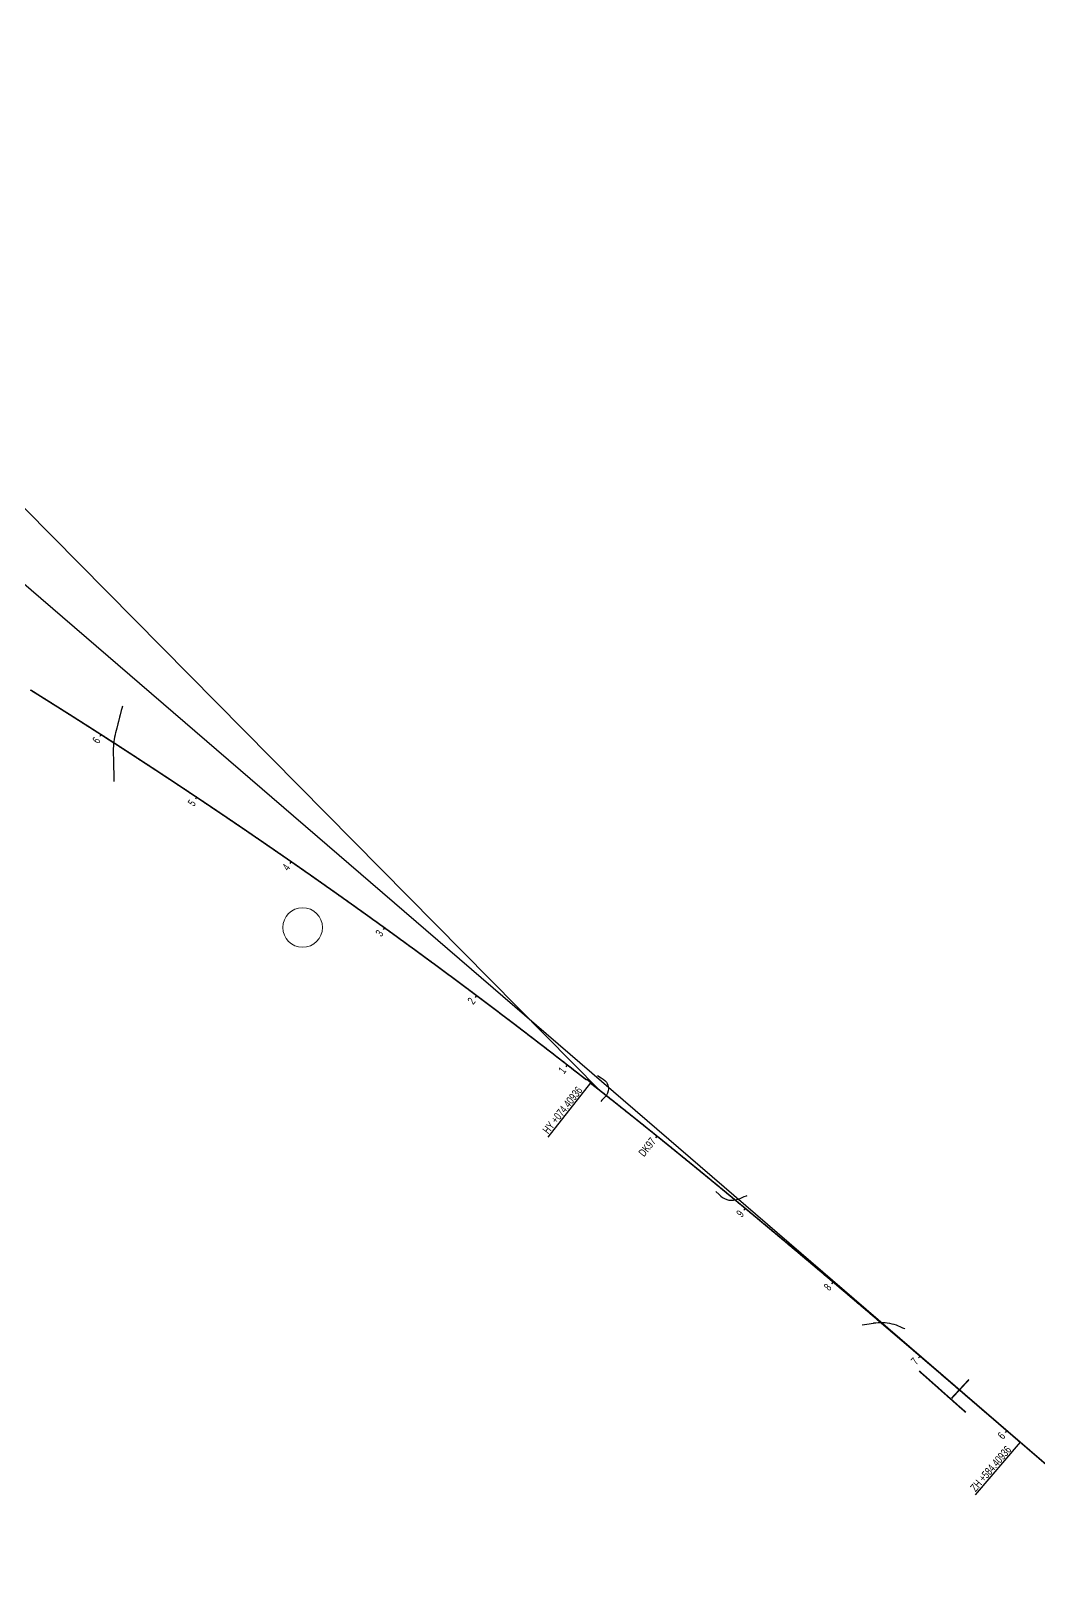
# Model space of a CAD drawing. Header units: millimetres. Extents: x 497834 to 621495, y 3353175 to 3430424.
# Drawn here: x 584778 to 585659, y 3397581 to 3398940 of the extents above; entities that cross this region are included whole.
import ezdxf

# ---------------------------------------------------------------- set-up
doc = ezdxf.new("R2010")
doc.units = ezdxf.units.MM
for name, color, linetype in [('DK改路中线', 7, 'Continuous'), ('dl2', 7, 'Continuous'), ('房屋圆', 7, 'Continuous'), ('沪乍杭打线-0.0-200.8段-施工系转设计系成果-2000坐标系-左线_中线_交点', 7, 'Continuous'), ('沪乍杭打线-0.0-200.8段-施工系转设计系成果-2000坐标系-左线_五大桩', 7, 'Continuous'), ('沪乍杭打线-0.0-200.8段-施工系转设计系成果-2000坐标系-左线_里程', 7, 'Continuous'), ('连接线', 3, 'Continuous')]:
    doc.layers.add(name, color=color, linetype=linetype)
doc.styles.add('PM_LC', font='slromans.shx', dxfattribs={"width": 0.75, "bigfont": 'hztxt.shx'})
doc.styles.add('PM_QX', font='slromans.shx', dxfattribs={"width": 0.75, "bigfont": 'hztxt.shx'})

msp = doc.modelspace()

# ---------------------------------------------------------------- linework, layer by layer
at = {"layer": 'DK改路中线', "color": 3, "linetype": 'Continuous', "ltscale": 2, "flags": 128}
for points in [[(584857.6, 3398350), (584857.1, 3398348), (584856.6, 3398346.1), (584855.6, 3398342.2), (584855.2, 3398340.3), (584854.2, 3398336.4), (584853.7, 3398334.5), (584852.7, 3398330.6), (584852.2, 3398328.7), (584851.7, 3398326.7), (584851.4, 3398325.3, 0.067684), (584851.3, 3398324.8), (584850.8, 3398322.8), (584850.5, 3398320.9), (584850.1, 3398318.9), (584849.9, 3398316.9), (584849.7, 3398314.9), (584849.6, 3398312.9), (584849.6, 3398310.9), (584849.6, 3398309.2), (584849.6, 3398308.9), (584849.6, 3398306.9), (584849.7, 3398304.9), (584849.7, 3398302.9), (584849.8, 3398300.9), (584849.8, 3398298.9), (584849.9, 3398296.9), (584849.9, 3398294.9), (584850, 3398292.9), (584850, 3398290.9), (584850.1, 3398288.9), (584850.1, 3398286.9), (584850.2, 3398284.9), (584850.2, 3398284)], [(585272.9, 3398026.9), (585276.2, 3398024.8), (585277.9, 3398023.7, -0.470414), (585277.9, 3398023.7), (585279.5, 3398022.4), (585280.8, 3398020.9), (585281.8, 3398019.2), (585282.4, 3398017.3), (585282.6, 3398015.3), (585282.4, 3398013.3), (585281.8, 3398011.4), (585280.9, 3398009.6), (585279.9, 3398008.4), (585279.6, 3398008.1), (585276.9, 3398005.2), (585275.8, 3398004.1)], [(585376.4, 3397925.5), (585379.3, 3397922.8), (585380.3, 3397921.9, 0.298284), (585380.8, 3397921.4), (585382.4, 3397920.2), (585384.1, 3397919.2), (585386, 3397918.4), (585387.9, 3397917.9), (585389.9, 3397917.7), (585391.9, 3397917.7), (585393.8, 3397918), (585395.8, 3397918.6), (585396.4, 3397918.8), (585397.6, 3397919.3), (585401.3, 3397920.9), (585403.2, 3397921.6), (585403.8, 3397921.9)], [(585504.5, 3397808.8), (585506.5, 3397809.1), (585508.5, 3397809.4), (585510.4, 3397809.7), (585512.4, 3397810), (585514.4, 3397810.3), (585514.7, 3397810.4, -0.145297), (585516.4, 3397810.6), (585518.4, 3397810.8), (585520.4, 3397810.9), (585522.4, 3397810.8), (585524.4, 3397810.7), (585526.4, 3397810.5), (585528.3, 3397810.1), (585530.3, 3397809.7), (585532.2, 3397809.2), (585534.1, 3397808.6), (585536, 3397807.9), (585537.3, 3397807.3), (585537.8, 3397807.1), (585539.6, 3397806.2), (585541.5, 3397805.4), (585541.8, 3397805.3)]]:
    msp.add_lwpolyline(points, format="xyb", dxfattribs=at)
at = {"layer": 'DK改路中线', "color": 3, "linetype": 'Continuous', "ltscale": 2, "const_width": 1.4, "flags": 128}
for points in [[(585554.2, 3397768.4), (585555.7, 3397767.1), (585557.2, 3397765.7), (585558.7, 3397764.4), (585560.2, 3397763.1), (585563.2, 3397760.4), (585564.7, 3397759.1), (585567.7, 3397756.4), (585569.2, 3397755.1), (585570.7, 3397753.8), (585572.1, 3397752.5), (585575.1, 3397749.8), (585576.6, 3397748.5), (585579.6, 3397745.8), (585581.1, 3397744.5), (585582.6, 3397743.2), (585584.1, 3397741.8), (585587.1, 3397739.2), (585588.6, 3397737.8), (585591.6, 3397735.2), (585593.1, 3397733.9), (585594.6, 3397732.5), (585595, 3397732.1)], [(585597.8, 3397760.9), (585595.1, 3397757.9), (585593.7, 3397756.5), (585592.4, 3397755), (585586.9, 3397749.1), (585585.6, 3397747.7), (585584.2, 3397746.2), (585582.9, 3397744.7), (585582.6, 3397744.4)]]:
    msp.add_lwpolyline(points, dxfattribs=at)
at = {"layer": 'dl2', "color": 3, "linetype": 'Continuous', "ltscale": 2, "const_width": 1.4, "flags": 128}
msp.add_lwpolyline([(588941.3, 3394863.4), (585642.7, 3397706), (585641.9, 3397706.6), (585641.1, 3397707.3), (585640.4, 3397707.9), (585639.6, 3397708.6), (585638.9, 3397709.2), (585638.1, 3397709.9), (585637.3, 3397710.6), (585636.6, 3397711.2), (585635.8, 3397711.9), (585635.1, 3397712.5), (585634.3, 3397713.2), (585633.6, 3397713.8), (585632.8, 3397714.5), (585632, 3397715.1), (585631.3, 3397715.8), (585630.5, 3397716.4), (585629.8, 3397717.1), (585629, 3397717.7), (585628.3, 3397718.4), (585627.5, 3397719), (585626.7, 3397719.7), (585626, 3397720.3), (585625.2, 3397721), (585624.5, 3397721.6), (585623.7, 3397722.3), (585623, 3397723), (585622.2, 3397723.6), (585621.4, 3397724.3), (585620.7, 3397724.9), (585619.9, 3397725.6), (585619.2, 3397726.2), (585618.4, 3397726.9), (585617.7, 3397727.5), (585616.9, 3397728.2), (585616.1, 3397728.8), (585615.4, 3397729.5), (585614.6, 3397730.1), (585613.9, 3397730.8), (585613.1, 3397731.4), (585612.3, 3397732.1), (585611.6, 3397732.7), (585610.8, 3397733.4), (585610.1, 3397734), (585609.3, 3397734.7), (585608.6, 3397735.4), (585607.8, 3397736), (585607, 3397736.7), (585606.3, 3397737.3), (585605.5, 3397738), (585604.8, 3397738.6), (585604, 3397739.3), (585603.3, 3397739.9), (585602.5, 3397740.6), (585601.7, 3397741.2), (585601, 3397741.9), (585600.2, 3397742.5), (585599.5, 3397743.2), (585598.7, 3397743.8), (585597.9, 3397744.5), (585597.2, 3397745.1), (585596.4, 3397745.8), (585595.7, 3397746.4), (585594.9, 3397747.1), (585594.2, 3397747.7), (585593.4, 3397748.4), (585592.6, 3397749.1), (585591.9, 3397749.7), (585591.1, 3397750.4), (585590.4, 3397751), (585589.6, 3397751.7), (585588.9, 3397752.3), (585588.1, 3397753), (585587.3, 3397753.6), (585586.6, 3397754.3), (585585.8, 3397754.9), (585585.1, 3397755.6), (585584.3, 3397756.2), (585583.5, 3397756.9), (585582.8, 3397757.5), (585582, 3397758.2), (585581.3, 3397758.8), (585580.5, 3397759.5), (585579.8, 3397760.1), (585579, 3397760.8), (585578.2, 3397761.4), (585577.5, 3397762.1), (585576.7, 3397762.7), (585576, 3397763.4), (585575.2, 3397764), (585574.4, 3397764.7), (585573.7, 3397765.4), (585572.9, 3397766), (585572.2, 3397766.7), (585571.4, 3397767.3), (585570.7, 3397768), (585569.9, 3397768.6), (585569.1, 3397769.3), (585568.4, 3397769.9), (585567.6, 3397770.6), (585566.9, 3397771.2), (585566.1, 3397771.9), (585565.3, 3397772.5), (585564.6, 3397773.2), (585563.8, 3397773.8), (585563.1, 3397774.5), (585562.3, 3397775.1), (585561.5, 3397775.8), (585560.8, 3397776.4), (585560, 3397777.1), (585559.3, 3397777.7), (585558.5, 3397778.4), (585557.7, 3397779), (585557, 3397779.7), (585556.2, 3397780.3), (585555.5, 3397781), (585554.7, 3397781.6), (585554, 3397782.3), (585553.2, 3397782.9), (585552.4, 3397783.6), (585551.7, 3397784.2), (585550.9, 3397784.9), (585550.2, 3397785.5), (585549.4, 3397786.2), (585548.6, 3397786.8), (585547.9, 3397787.5), (585547.1, 3397788.1), (585546.4, 3397788.8), (585545.6, 3397789.4), (585544.8, 3397790.1), (585544.1, 3397790.7), (585543.3, 3397791.4), (585542.6, 3397792), (585541.8, 3397792.7), (585541, 3397793.3), (585540.3, 3397794), (585539.5, 3397794.6), (585538.8, 3397795.3), (585538, 3397795.9), (585537.2, 3397796.6), (585536.5, 3397797.2), (585535.7, 3397797.9), (585535, 3397798.5), (585534.2, 3397799.2), (585533.4, 3397799.8), (585532.7, 3397800.5), (585531.9, 3397801.1), (585531.2, 3397801.8), (585530.4, 3397802.4), (585529.6, 3397803.1), (585528.9, 3397803.7), (585528.1, 3397804.4), (585527.4, 3397805), (585526.6, 3397805.7), (585525.8, 3397806.3), (585525.1, 3397807), (585524.3, 3397807.6), (585523.6, 3397808.3), (585522.8, 3397808.9), (585522, 3397809.6), (585521.3, 3397810.2), (585520.5, 3397810.9), (585519.8, 3397811.5), (585519, 3397812.2), (585518.2, 3397812.8), (585517.5, 3397813.5), (585516.7, 3397814.1), (585516, 3397814.8), (585515.2, 3397815.4), (585514.4, 3397816.1), (585513.7, 3397816.7), (585512.9, 3397817.4), (585512.1, 3397818), (585511.4, 3397818.7), (585510.6, 3397819.3), (585509.9, 3397820), (585509.1, 3397820.6), (585508.3, 3397821.3), (585507.6, 3397821.9), (585506.8, 3397822.6), (585506.1, 3397823.2), (585505.3, 3397823.9), (585504.5, 3397824.5), (585503.8, 3397825.2), (585503, 3397825.8), (585502.3, 3397826.5), (585501.5, 3397827.1), (585500.7, 3397827.7), (585500, 3397828.4), (585499.2, 3397829), (585498.4, 3397829.7), (585497.7, 3397830.3), (585496.9, 3397831), (585496.2, 3397831.6), (585495.4, 3397832.3), (585494.6, 3397832.9), (585493.9, 3397833.6), (585493.1, 3397834.2), (585492.3, 3397834.9), (585491.6, 3397835.5), (585490.8, 3397836.2), (585490.1, 3397836.8), (585489.3, 3397837.5), (585488.5, 3397838.1), (585487.8, 3397838.8), (585487, 3397839.4), (585486.2, 3397840), (585485.5, 3397840.7), (585484.7, 3397841.3), (585484, 3397842), (585483.2, 3397842.6), (585482.4, 3397843.3), (585481.7, 3397843.9), (585480.9, 3397844.6), (585480.1, 3397845.2), (585479.4, 3397845.9), (585478.6, 3397846.5), (585477.9, 3397847.2), (585477.1, 3397847.8), (585476.3, 3397848.5), (585475.6, 3397849.1), (585474.8, 3397849.7), (585474, 3397850.4), (585473.3, 3397851), (585472.5, 3397851.7), (585471.7, 3397852.3), (585471, 3397853), (585470.2, 3397853.6), (585469.5, 3397854.3), (585468.7, 3397854.9), (585467.9, 3397855.6), (585467.2, 3397856.2), (585466.4, 3397856.8), (585465.6, 3397857.5), (585464.9, 3397858.1), (585464.1, 3397858.8), (585463.3, 3397859.4), (585462.6, 3397860.1), (585461.8, 3397860.7), (585461.1, 3397861.4), (585460.3, 3397862), (585459.5, 3397862.6), (585458.8, 3397863.3), (585458, 3397863.9), (585457.2, 3397864.6), (585456.5, 3397865.2), (585455.7, 3397865.9), (585454.9, 3397866.5), (585454.2, 3397867.2), (585453.4, 3397867.8), (585452.6, 3397868.4), (585451.9, 3397869.1), (585451.1, 3397869.7), (585450.3, 3397870.4), (585449.6, 3397871), (585448.8, 3397871.7), (585448, 3397872.3), (585447.3, 3397873), (585446.5, 3397873.6), (585445.8, 3397874.2), (585445, 3397874.9), (585444.2, 3397875.5), (585443.5, 3397876.2), (585442.7, 3397876.8), (585441.9, 3397877.5), (585441.2, 3397878.1), (585440.4, 3397878.7), (585439.6, 3397879.4), (585438.9, 3397880), (585438.1, 3397880.7), (585437.3, 3397881.3), (585436.6, 3397882), (585435.8, 3397882.6), (585435, 3397883.2), (585434.3, 3397883.9), (585433.5, 3397884.5), (585432.7, 3397885.2), (585432, 3397885.8), (585431.2, 3397886.4), (585430.4, 3397887.1), (585429.7, 3397887.7), (585428.9, 3397888.4), (585428.1, 3397889), (585427.4, 3397889.7), (585426.6, 3397890.3), (585425.8, 3397890.9), (585425.1, 3397891.6), (585424.3, 3397892.2), (585423.5, 3397892.9), (585422.8, 3397893.5), (585422, 3397894.1), (585421.2, 3397894.8), (585420.5, 3397895.4), (585419.7, 3397896.1), (585418.9, 3397896.7), (585418.1, 3397897.3), (585417.4, 3397898), (585416.6, 3397898.6), (585415.8, 3397899.3), (585415.1, 3397899.9), (585414.3, 3397900.6), (585413.5, 3397901.2), (585412.8, 3397901.8), (585412, 3397902.5), (585411.2, 3397903.1), (585410.5, 3397903.7), (585409.7, 3397904.4), (585408.9, 3397905), (585408.2, 3397905.7), (585407.4, 3397906.3), (585406.6, 3397906.9), (585405.9, 3397907.6), (585405.1, 3397908.2), (585404.3, 3397908.9), (585403.5, 3397909.5), (585402.8, 3397910.1), (585402, 3397910.8), (585401.2, 3397911.4), (585400.5, 3397912.1), (585399.7, 3397912.7), (585398.9, 3397913.3), (585398.2, 3397914), (585397.4, 3397914.6), (585396.6, 3397915.2), (585395.8, 3397915.9), (585395.1, 3397916.5), (585394.3, 3397917.2), (585393.5, 3397917.8), (585392.8, 3397918.4), (585392, 3397919.1), (585391.2, 3397919.7), (585390.5, 3397920.3), (585389.7, 3397921), (585388.9, 3397921.6), (585388.1, 3397922.3), (585387.4, 3397922.9), (585386.6, 3397923.5), (585385.8, 3397924.2), (585385.1, 3397924.8), (585384.3, 3397925.4), (585383.5, 3397926.1), (585382.7, 3397926.7), (585382, 3397927.4), (585381.2, 3397928), (585380.4, 3397928.6), (585379.7, 3397929.3), (585378.9, 3397929.9), (585378.1, 3397930.5), (585377.3, 3397931.2), (585376.6, 3397931.8), (585375.8, 3397932.4), (585375, 3397933.1), (585374.3, 3397933.7), (585373.5, 3397934.3), (585372.7, 3397935), (585371.9, 3397935.6), (585371.2, 3397936.3), (585370.4, 3397936.9), (585369.6, 3397937.5), (585368.8, 3397938.2), (585368.1, 3397938.8), (585367.3, 3397939.4), (585366.5, 3397940.1), (585365.8, 3397940.7), (585365, 3397941.3), (585364.2, 3397942), (585363.4, 3397942.6), (585362.7, 3397943.2), (585361.9, 3397943.9), (585361.1, 3397944.5), (585360.3, 3397945.1), (585359.6, 3397945.8), (585358.8, 3397946.4), (585358, 3397947), (585357.2, 3397947.7), (585356.5, 3397948.3), (585355.7, 3397948.9), (585354.9, 3397949.6), (585354.1, 3397950.2), (585353.4, 3397950.8), (585352.6, 3397951.5), (585351.8, 3397952.1), (585351, 3397952.7), (585350.3, 3397953.4), (585349.5, 3397954), (585348.7, 3397954.6), (585347.9, 3397955.2), (585347.2, 3397955.9), (585346.4, 3397956.5), (585345.6, 3397957.1), (585344.8, 3397957.8), (585344.1, 3397958.4), (585343.3, 3397959), (585342.5, 3397959.7), (585341.7, 3397960.3), (585341, 3397960.9), (585340.2, 3397961.6), (585339.4, 3397962.2), (585338.6, 3397962.8), (585337.9, 3397963.4), (585337.1, 3397964.1), (585336.3, 3397964.7), (585335.5, 3397965.3), (585334.8, 3397966), (585334, 3397966.6), (585333.2, 3397967.2), (585332.4, 3397967.9), (585331.6, 3397968.5), (585330.9, 3397969.1), (585330.1, 3397969.7), (585329.3, 3397970.4), (585328.5, 3397971), (585327.8, 3397971.6), (585327, 3397972.3), (585326.2, 3397972.9), (585325.4, 3397973.5), (585324.6, 3397974.1), (585323.9, 3397974.8), (585323.1, 3397975.4), (585322.3, 3397976), (585321.5, 3397976.7), (585320.8, 3397977.3), (585320, 3397977.9), (585319.2, 3397978.5), (585318.4, 3397979.2), (585317.6, 3397979.8), (585316.9, 3397980.4), (585316.1, 3397981), (585315.3, 3397981.7), (585314.5, 3397982.3), (585313.7, 3397982.9), (585313, 3397983.6), (585312.2, 3397984.2), (585311.4, 3397984.8), (585310.6, 3397985.4), (585309.8, 3397986.1), (585309.1, 3397986.7), (585308.3, 3397987.3), (585307.5, 3397987.9), (585306.7, 3397988.6), (585305.9, 3397989.2), (585305.2, 3397989.8), (585304.4, 3397990.4), (585303.6, 3397991.1), (585302.8, 3397991.7), (585302, 3397992.3), (585301.3, 3397992.9), (585300.5, 3397993.6), (585299.7, 3397994.2), (585298.9, 3397994.8), (585298.1, 3397995.4), (585297.3, 3397996.1), (585296.6, 3397996.7), (585295.8, 3397997.3), (585295, 3397997.9), (585294.2, 3397998.5), (585293.4, 3397999.2), (585292.7, 3397999.8), (585291.9, 3398000.4), (585291.1, 3398001), (585290.3, 3398001.7), (585289.5, 3398002.3), (585288.7, 3398002.9), (585288, 3398003.5), (585287.2, 3398004.2), (585286.4, 3398004.8), (585285.6, 3398005.4), (585284.8, 3398006), (585284, 3398006.6), (585283.3, 3398007.3), (585282.5, 3398007.9), (585281.7, 3398008.5), (585280.9, 3398009.1), (585280.1, 3398009.7), (585279.3, 3398010.4), (585278.6, 3398011), (585277.8, 3398011.6), (585277, 3398012.2), (585276.2, 3398012.8), (585275.4, 3398013.5), (585274.6, 3398014.1), (585273.9, 3398014.7), (585273.1, 3398015.3), (585272.3, 3398015.9), (585271.5, 3398016.6), (585270.7, 3398017.2), (585269.9, 3398017.8), (585269.1, 3398018.4), (585268.4, 3398019), (585267.6, 3398019.7), (585266.8, 3398020.3, 0.282289), (585266.3, 3398021.2), (585265.7, 3398022), (585265, 3398022.6), (585264.1, 3398023.1), (585263.1, 3398023.3), (585262.9, 3398023.4), (585262.3, 3398023.8), (585261.5, 3398024.4), (585260.7, 3398025.1), (585259.9, 3398025.7), (585259.1, 3398026.3), (585258.9, 3398026.5), (585258.3, 3398026.9), (585257.6, 3398027.5), (585256.8, 3398028.1), (585256, 3398028.8), (585255.2, 3398029.4), (585255, 3398029.5), (585254.4, 3398030), (585253.6, 3398030.6), (585252.8, 3398031.2), (585252, 3398031.8), (585251.3, 3398032.5), (585251, 3398032.6), (585250.5, 3398033.1), (585249.7, 3398033.7), (585248.9, 3398034.3), (585248.1, 3398034.9), (585247.3, 3398035.5), (585247.1, 3398035.7), (585246.5, 3398036.1), (585245.7, 3398036.8), (585244.9, 3398037.4), (585244.2, 3398038), (585243.4, 3398038.6), (585243.2, 3398038.8), (585242.6, 3398039.2), (585241.8, 3398039.8), (585241, 3398040.4), (585240.2, 3398041.1), (585239.4, 3398041.7), (585239.2, 3398041.8), (585238.6, 3398042.3), (585237.8, 3398042.9), (585237, 3398043.5), (585236.3, 3398044.1), (585235.5, 3398044.7), (585235.3, 3398044.9), (585234.7, 3398045.4), (585233.9, 3398046), (585233.1, 3398046.6), (585232.3, 3398047.2), (585231.5, 3398047.8), (585231.3, 3398048), (585230.7, 3398048.4), (585229.9, 3398049), (585229.1, 3398049.6), (585228.3, 3398050.2), (585227.6, 3398050.9), (585227.4, 3398051), (585226.8, 3398051.5), (585226, 3398052.1), (585225.2, 3398052.7), (585224.4, 3398053.3), (585223.6, 3398053.9), (585223.4, 3398054.1), (585222.8, 3398054.5), (585222, 3398055.1), (585221.2, 3398055.7), (585220.4, 3398056.4), (585219.6, 3398057), (585219.4, 3398057.1), (585218.8, 3398057.6), (585218.1, 3398058.2), (585217.3, 3398058.8), (585216.5, 3398059.4), (585215.7, 3398060), (585215.5, 3398060.2), (585214.9, 3398060.6), (585214.1, 3398061.2), (585213.3, 3398061.8), (585212.5, 3398062.4), (585211.7, 3398063.1), (585211.5, 3398063.2), (585210.9, 3398063.7), (585210.1, 3398064.3), (585209.3, 3398064.9), (585208.5, 3398065.5), (585207.7, 3398066.1), (585207.5, 3398066.3), (585206.9, 3398066.7), (585206.1, 3398067.3), (585205.4, 3398067.9), (585204.6, 3398068.5), (585203.8, 3398069.1), (585203.6, 3398069.3), (585203, 3398069.7), (585202.2, 3398070.3), (585201.4, 3398071), (585200.6, 3398071.6), (585199.8, 3398072.2), (585199.6, 3398072.3), (585199, 3398072.8), (585198.2, 3398073.4), (585197.4, 3398074), (585196.6, 3398074.6), (585195.8, 3398075.2), (585195.6, 3398075.4), (585195, 3398075.8), (585194.2, 3398076.4), (585193.4, 3398077), (585192.6, 3398077.6), (585191.8, 3398078.2), (585191.6, 3398078.4), (585191, 3398078.8), (585190.2, 3398079.4), (585189.4, 3398080), (585188.6, 3398080.6), (585187.8, 3398081.2), (585187.6, 3398081.4), (585187.1, 3398081.8), (585186.3, 3398082.5), (585185.5, 3398083.1), (585184.7, 3398083.7), (585183.9, 3398084.3), (585183.7, 3398084.4), (585183.1, 3398084.9), (585182.3, 3398085.5), (585181.5, 3398086.1), (585180.7, 3398086.7), (585179.9, 3398087.3), (585179.7, 3398087.4), (585179.1, 3398087.9), (585178.3, 3398088.5), (585177.5, 3398089.1), (585176.7, 3398089.7), (585175.9, 3398090.3), (585175.7, 3398090.4), (585175.1, 3398090.9), (585174.3, 3398091.5), (585173.5, 3398092.1), (585172.7, 3398092.7), (585171.9, 3398093.3), (585171.7, 3398093.5), (585171.1, 3398093.9), (585170.3, 3398094.5), (585169.5, 3398095.1), (585168.7, 3398095.7), (585167.9, 3398096.3), (585167.7, 3398096.5), (585167.1, 3398096.9), (585166.3, 3398097.5), (585165.5, 3398098.1), (585164.7, 3398098.7), (585163.9, 3398099.3), (585163.7, 3398099.5), (585163.1, 3398099.9), (585162.3, 3398100.5), (585161.5, 3398101.1), (585160.7, 3398101.7), (585159.9, 3398102.3), (585159.7, 3398102.5), (585159.1, 3398102.9), (585158.3, 3398103.5), (585157.5, 3398104.1), (585156.7, 3398104.7), (585155.9, 3398105.3), (585155.7, 3398105.4), (585155.1, 3398105.9), (585154.3, 3398106.5), (585153.5, 3398107.1), (585152.7, 3398107.7), (585151.9, 3398108.3), (585151.7, 3398108.4), (585151.1, 3398108.9), (585150.3, 3398109.5), (585149.5, 3398110.1), (585148.7, 3398110.7), (585147.9, 3398111.3), (585147.7, 3398111.4), (585147.1, 3398111.9), (585146.3, 3398112.5), (585145.5, 3398113.1), (585144.7, 3398113.7), (585143.9, 3398114.2), (585143.6, 3398114.4), (585143, 3398114.8), (585142.2, 3398115.4), (585141.4, 3398116), (585140.6, 3398116.6), (585139.8, 3398117.2), (585139.6, 3398117.4), (585139, 3398117.8), (585138.2, 3398118.4), (585137.4, 3398119), (585136.6, 3398119.6), (585135.8, 3398120.2), (585135.6, 3398120.4), (585135, 3398120.8), (585134.2, 3398121.4), (585133.4, 3398122), (585132.6, 3398122.6), (585131.8, 3398123.2), (585131.6, 3398123.3), (585131, 3398123.8), (585130.2, 3398124.4), (585129.4, 3398125), (585128.6, 3398125.5), (585127.8, 3398126.1), (585127.6, 3398126.3), (585127, 3398126.7), (585126.2, 3398127.3), (585125.4, 3398127.9), (585124.6, 3398128.5), (585123.7, 3398129.1), (585123.5, 3398129.3), (585122.9, 3398129.7), (585122.1, 3398130.3), (585121.3, 3398130.9), (585120.5, 3398131.5), (585119.7, 3398132.1), (585119.5, 3398132.2), (585118.9, 3398132.7), (585118.1, 3398133.2), (585117.3, 3398133.8), (585116.5, 3398134.4), (585115.7, 3398135), (585115.5, 3398135.2), (585114.9, 3398135.6), (585114.1, 3398136.2), (585113.3, 3398136.8), (585112.5, 3398137.4), (585111.6, 3398138), (585111.4, 3398138.1), (585110.8, 3398138.6), (585110, 3398139.2), (585109.2, 3398139.7), (585108.4, 3398140.3), (585107.6, 3398140.9), (585107.4, 3398141.1), (585106.8, 3398141.5), (585106, 3398142.1), (585105.2, 3398142.7), (585104.4, 3398143.3), (585103.6, 3398143.9), (585103.4, 3398144), (585102.8, 3398144.5), (585102, 3398145), (585101.1, 3398145.6), (585100.3, 3398146.2), (585099.5, 3398146.8), (585099.3, 3398147), (585098.7, 3398147.4), (585097.9, 3398148), (585097.1, 3398148.6), (585096.3, 3398149.2), (585095.5, 3398149.7), (585095.3, 3398149.9), (585094.7, 3398150.3), (585093.9, 3398150.9), (585093.1, 3398151.5), (585092.2, 3398152.1), (585091.4, 3398152.7), (585091.2, 3398152.8), (585090.6, 3398153.3), (585089.8, 3398153.9), (585089, 3398154.4), (585088.2, 3398155), (585087.4, 3398155.6), (585087.2, 3398155.8), (585086.6, 3398156.2), (585085.8, 3398156.8), (585085, 3398157.4), (585084.1, 3398158), (585083.3, 3398158.5), (585083.1, 3398158.7), (585082.5, 3398159.1), (585081.7, 3398159.7), (585080.9, 3398160.3), (585080.1, 3398160.9), (585079.3, 3398161.5), (585079.1, 3398161.6), (585078.5, 3398162), (585077.6, 3398162.6), (585076.8, 3398163.2), (585076, 3398163.8), (585075.2, 3398164.4), (585075, 3398164.5), (585074.4, 3398165), (585073.6, 3398165.6), (585072.8, 3398166.1), (585072, 3398166.7), (585071.2, 3398167.3), (585070.9, 3398167.5), (585070.3, 3398167.9), (585069.5, 3398168.5), (585068.7, 3398169), (585067.9, 3398169.6), (585067.1, 3398170.2), (585066.9, 3398170.4), (585066.3, 3398170.8), (585065.5, 3398171.4), (585064.6, 3398172), (585063.8, 3398172.5), (585063, 3398173.1), (585062.8, 3398173.3), (585062.2, 3398173.7), (585061.4, 3398174.3), (585060.6, 3398174.9), (585059.8, 3398175.4), (585059, 3398176), (585058.7, 3398176.2), (585058.1, 3398176.6), (585057.3, 3398177.2), (585056.5, 3398177.8), (585055.7, 3398178.3), (585054.9, 3398178.9), (585054.7, 3398179.1), (585054.1, 3398179.5), (585053.3, 3398180.1), (585052.4, 3398180.7), (585051.6, 3398181.2), (585050.8, 3398181.8), (585050.6, 3398182), (585050, 3398182.4), (585049.2, 3398183), (585048.4, 3398183.6), (585047.5, 3398184.1), (585046.7, 3398184.7), (585046.5, 3398184.9), (585045.9, 3398185.3), (585045.1, 3398185.9), (585044.3, 3398186.5), (585043.5, 3398187), (585042.6, 3398187.6), (585042.4, 3398187.8), (585041.8, 3398188.2), (585041, 3398188.8), (585040.2, 3398189.3), (585039.4, 3398189.9), (585038.6, 3398190.5), (585038.4, 3398190.6), (585037.7, 3398191.1), (585036.9, 3398191.6), (585036.1, 3398192.2), (585035.3, 3398192.8), (585034.5, 3398193.4), (585034.3, 3398193.5), (585033.7, 3398194), (585032.8, 3398194.5), (585032, 3398195.1), (585031.2, 3398195.7), (585030.4, 3398196.3), (585030.2, 3398196.4), (585029.6, 3398196.8), (585028.8, 3398197.4), (585027.9, 3398198), (585027.1, 3398198.6), (585026.3, 3398199.1), (585026.1, 3398199.3), (585025.5, 3398199.7), (585024.7, 3398200.3), (585023.8, 3398200.9), (585023, 3398201.4), (585022.2, 3398202), (585022, 3398202.2), (585021.4, 3398202.6), (585020.6, 3398203.2), (585019.8, 3398203.7), (585018.9, 3398204.3), (585018.1, 3398204.9), (585017.9, 3398205), (585017.3, 3398205.4), (585016.5, 3398206), (585015.7, 3398206.6), (585014.8, 3398207.2), (585014, 3398207.7), (585013.8, 3398207.9), (585013.2, 3398208.3), (585012.4, 3398208.9), (585011.6, 3398209.5), (585010.7, 3398210), (585009.9, 3398210.6), (585009.7, 3398210.7), (585009.1, 3398211.2), (585008.3, 3398211.7), (585007.5, 3398212.3), (585006.6, 3398212.9), (585005.8, 3398213.5), (585005.6, 3398213.6), (585005, 3398214), (585004.2, 3398214.6), (585003.3, 3398215.2), (585002.5, 3398215.7), (585001.7, 3398216.3), (585001.5, 3398216.5), (585000.9, 3398216.9), (585000.1, 3398217.4), (584999.2, 3398218), (584998.4, 3398218.6), (584997.6, 3398219.2), (584997.4, 3398219.3), (584996.8, 3398219.7), (584996, 3398220.3), (584995.1, 3398220.9), (584994.3, 3398221.4), (584993.5, 3398222), (584993.3, 3398222.1), (584992.7, 3398222.6), (584991.8, 3398223.1), (584991, 3398223.7), (584990.2, 3398224.3), (584989.4, 3398224.8), (584989.2, 3398225), (584988.5, 3398225.4), (584987.7, 3398226), (584986.9, 3398226.5), (584986.1, 3398227.1), (584985.3, 3398227.7), (584985, 3398227.8), (584984.4, 3398228.2), (584983.6, 3398228.8), (584982.8, 3398229.4), (584982, 3398229.9), (584981.1, 3398230.5), (584980.9, 3398230.7), (584980.3, 3398231.1), (584979.5, 3398231.6), (584978.7, 3398232.2), (584977.8, 3398232.8), (584977, 3398233.3), (584976.8, 3398233.5), (584976.2, 3398233.9), (584975.4, 3398234.5), (584974.5, 3398235), (584973.7, 3398235.6), (584972.9, 3398236.2), (584972.7, 3398236.3), (584972.1, 3398236.7), (584971.2, 3398237.3), (584970.4, 3398237.9), (584969.6, 3398238.4), (584968.8, 3398239), (584968.5, 3398239.1), (584967.9, 3398239.6), (584967.1, 3398240.1), (584966.3, 3398240.7), (584965.5, 3398241.3), (584964.6, 3398241.8), (584964.4, 3398242), (584963.8, 3398242.4), (584963, 3398242.9), (584962.2, 3398243.5), (584961.3, 3398244.1), (584960.5, 3398244.6), (584960.3, 3398244.8), (584959.7, 3398245.2), (584958.8, 3398245.8), (584958, 3398246.3), (584957.2, 3398246.9), (584956.4, 3398247.4), (584956.1, 3398247.6), (584955.5, 3398248), (584954.7, 3398248.6), (584953.9, 3398249.1), (584953.1, 3398249.7), (584952.2, 3398250.2), (584952, 3398250.4), (584951.4, 3398250.8), (584950.6, 3398251.4), (584949.7, 3398251.9), (584948.9, 3398252.5), (584948.1, 3398253.1), (584947.9, 3398253.2), (584947.3, 3398253.6), (584946.4, 3398254.2), (584945.6, 3398254.7), (584944.8, 3398255.3), (584943.9, 3398255.9), (584943.7, 3398256), (584943.1, 3398256.4), (584942.3, 3398257), (584941.5, 3398257.5), (584940.6, 3398258.1), (584939.8, 3398258.7), (584939.6, 3398258.8), (584939, 3398259.2), (584938.1, 3398259.8), (584937.3, 3398260.3), (584936.5, 3398260.9), (584935.7, 3398261.4), (584935.4, 3398261.6), (584934.8, 3398262), (584934, 3398262.6), (584933.2, 3398263.1), (584932.3, 3398263.7), (584931.5, 3398264.2), (584931.3, 3398264.4), (584930.7, 3398264.8), (584929.8, 3398265.3), (584929, 3398265.9), (584928.2, 3398266.5), (584927.4, 3398267), (584927.1, 3398267.2), (584926.5, 3398267.6), (584925.7, 3398268.1), (584924.9, 3398268.7), (584924, 3398269.2), (584923.2, 3398269.8), (584923, 3398269.9), (584922.4, 3398270.4), (584921.5, 3398270.9), (584920.7, 3398271.5), (584919.9, 3398272), (584919, 3398272.6), (584918.8, 3398272.7), (584918.2, 3398273.1), (584917.4, 3398273.7), (584916.5, 3398274.2), (584915.7, 3398274.8), (584914.9, 3398275.4), (584914.7, 3398275.5), (584914, 3398275.9), (584913.2, 3398276.5), (584912.4, 3398277), (584911.6, 3398277.6), (584910.7, 3398278.1), (584910.5, 3398278.3), (584909.9, 3398278.7), (584909.1, 3398279.2), (584908.2, 3398279.8), (584907.4, 3398280.3), (584906.6, 3398280.9), (584906.3, 3398281), (584905.7, 3398281.4), (584904.9, 3398282), (584904.1, 3398282.5), (584903.2, 3398283.1), (584902.4, 3398283.7), (584902.2, 3398283.8), (584901.6, 3398284.2), (584900.7, 3398284.8), (584899.9, 3398285.3), (584899, 3398285.9), (584898.2, 3398286.4), (584898, 3398286.6), (584897.4, 3398287), (584896.5, 3398287.5), (584895.7, 3398288.1), (584894.9, 3398288.6), (584894, 3398289.2), (584893.8, 3398289.3), (584893.2, 3398289.7), (584892.4, 3398290.3), (584891.5, 3398290.8), (584890.7, 3398291.4), (584889.9, 3398291.9), (584889.6, 3398292.1), (584889, 3398292.5), (584888.2, 3398293), (584887.4, 3398293.6), (584886.5, 3398294.1), (584885.7, 3398294.7), (584885.5, 3398294.8), (584884.9, 3398295.2), (584884, 3398295.8), (584883.2, 3398296.3), (584882.3, 3398296.9), (584881.5, 3398297.4), (584881.3, 3398297.6), (584880.7, 3398298), (584879.8, 3398298.5), (584879, 3398299.1), (584878.2, 3398299.6), (584877.3, 3398300.1), (584877.1, 3398300.3), (584876.5, 3398300.7), (584875.7, 3398301.2), (584874.8, 3398301.8), (584874, 3398302.3), (584873.1, 3398302.9), (584872.9, 3398303), (584872.3, 3398303.4), (584871.5, 3398304), (584870.6, 3398304.5), (584869.8, 3398305.1), (584869, 3398305.6), (584868.7, 3398305.8), (584868.1, 3398306.2), (584867.3, 3398306.7), (584866.4, 3398307.3), (584865.6, 3398307.8), (584864.8, 3398308.3), (584864.5, 3398308.5), (584863.9, 3398308.9), (584863.1, 3398309.4), (584862.3, 3398310), (584861.4, 3398310.5), (584860.6, 3398311.1), (584860.4, 3398311.2), (584859.7, 3398311.6), (584858.9, 3398312.2), (584858.1, 3398312.7), (584857.2, 3398313.2), (584856.4, 3398313.8), (584856.2, 3398313.9), (584855.5, 3398314.3), (584854.7, 3398314.9), (584853.9, 3398315.4), (584853, 3398316), (584852.2, 3398316.5), (584852, 3398316.7), (584851.3, 3398317.1), (584850.5, 3398317.6), (584849.7, 3398318.1), (584848.8, 3398318.7), (584848, 3398319.2), (584847.8, 3398319.4), (584847.1, 3398319.8), (584846.3, 3398320.3), (584845.5, 3398320.8), (584844.6, 3398321.4), (584843.8, 3398321.9), (584843.6, 3398322.1), (584842.9, 3398322.5), (584842.1, 3398323), (584841.3, 3398323.6), (584840.4, 3398324.1), (584839.6, 3398324.6), (584839.4, 3398324.8), (584838.7, 3398325.2), (584837.9, 3398325.7), (584837.1, 3398326.3), (584836.2, 3398326.8), (584835.4, 3398327.3), (584835.1, 3398327.5), (584834.5, 3398327.9), (584833.7, 3398328.4), (584832.8, 3398329), (584832, 3398329.5), (584831.2, 3398330), (584830.9, 3398330.2), (584830.3, 3398330.6), (584829.5, 3398331.1), (584828.6, 3398331.7), (584827.8, 3398332.2), (584826.9, 3398332.7), (584826.7, 3398332.9), (584826.1, 3398333.3), (584825.3, 3398333.8), (584824.4, 3398334.3), (584823.6, 3398334.9), (584822.7, 3398335.4), (584822.5, 3398335.6), (584821.9, 3398336), (584821, 3398336.5), (584820.2, 3398337), (584819.4, 3398337.6), (584818.5, 3398338.1), (584818.3, 3398338.2), (584817.7, 3398338.6), (584816.8, 3398339.2), (584816, 3398339.7), (584815.1, 3398340.3), (584814.3, 3398340.8), (584814.1, 3398340.9), (584813.5, 3398341.3), (584812.6, 3398341.9), (584811.8, 3398342.4), (584810.9, 3398342.9), (584810.1, 3398343.5), (584809.9, 3398343.6), (584809.2, 3398344), (584808.4, 3398344.5), (584807.5, 3398345.1), (584806.7, 3398345.6), (584805.8, 3398346.1), (584805.6, 3398346.3), (584805, 3398346.7), (584804.2, 3398347.2), (584803.3, 3398347.7), (584802.5, 3398348.3), (584801.6, 3398348.8), (584801.4, 3398349), (584800.8, 3398349.3), (584799.9, 3398349.9), (584799.1, 3398350.4), (584798.2, 3398350.9), (584797.4, 3398351.5), (584797.2, 3398351.6), (584796.5, 3398352), (584795.7, 3398352.5), (584794.9, 3398353.1), (584794, 3398353.6), (584793.2, 3398354.1), (584792.9, 3398354.3), (584792.3, 3398354.7), (584791.5, 3398355.2), (584790.6, 3398355.7), (584789.8, 3398356.3), (584788.9, 3398356.8), (584788.7, 3398356.9), (584788.1, 3398357.3), (584787.2, 3398357.9), (584786.4, 3398358.4), (584785.5, 3398358.9), (584784.7, 3398359.5), (584784.5, 3398359.6), (584783.8, 3398360), (584783, 3398360.5), (584782.1, 3398361.1), (584781.3, 3398361.6), (584780.5, 3398362.1), (584780.2, 3398362.3), (584779.6, 3398362.6), (584778.8, 3398363.2), (584777.9, 3398363.7), (584777.1, 3398364.2)], format="xyb", dxfattribs=at)
at = {"layer": '房屋圆', "lineweight": 0}
msp.add_circle((585015.2, 3398156.3), 17.3, dxfattribs=at)
at = {"layer": '沪乍杭打线-0.0-200.8段-施工系转设计系成果-2000坐标系-左线_中线_交点', "color": 6, "linetype": 'Continuous', "ltscale": 2}
msp.add_line((585642.7, 3397706), (582639.7, 3400293.8), dxfattribs=at)
at = {"layer": '沪乍杭打线-0.0-200.8段-施工系转设计系成果-2000坐标系-左线_五大桩', "color": 5, "linetype": 'Continuous', "ltscale": 2}
for p, q in [((585266.8, 3398020.3), (585229.5, 3397972.9)), ((585642.7, 3397706), (585603.1, 3397660))]:
    msp.add_line(p, q, dxfattribs=at)
at = {"layer": '沪乍杭打线-0.0-200.8段-施工系转设计系成果-2000坐标系-左线_里程', "color": 5, "linetype": 'Continuous', "ltscale": 2}
for p, q in [((584838.9, 3398325.1), (584837.8, 3398323.4)), ((584922.5, 3398270.3), (584921.4, 3398268.6)), ((585005.1, 3398213.9), (585004, 3398212.3)), ((585086.7, 3398156.1), (585085.5, 3398154.5)), ((585167.2, 3398096.8), (585166, 3398095.2)), ((585246.6, 3398036.1), (585245.4, 3398034.5)), ((585325, 3397973.9), (585323.7, 3397972.3)), ((585402.3, 3397910.5), (585401, 3397909)), ((585478.9, 3397846.2), (585477.6, 3397844.7)), ((585555, 3397781.4), (585553.7, 3397779.8)), ((585630.8, 3397716.2), (585629.5, 3397714.6))]:
    msp.add_line(p, q, dxfattribs=at)
at = {"layer": '连接线', "color": 3}
msp.add_polyline3d([(585275.1, 3398013.8, 0), (553263.3, 3430423.5, 0)], dxfattribs=at)

# ---------------------------------------------------------------- texts
at = {"layer": '沪乍杭打线-0.0-200.8段-施工系转设计系成果-2000坐标系-左线_五大桩', "color": 5, "style": 'PM_QX', "width": 0.75}
for s, rotation, p in [('HY +074.40936', 51.7994, (585230, 3397975.1)), ('ZH +584.40936', 49.2471, (585603.6, 3397662.2))]:
    msp.add_text(s, height=7, rotation=rotation, dxfattribs=at).set_placement(p)
at = {"layer": '沪乍杭打线-0.0-200.8段-施工系转设计系成果-2000坐标系-左线_里程', "color": 2, "style": 'PM_LC', "width": 0.75}
for s, rotation, p in [('6', 57.2747, (584836.7, 3398316.5)), ('5', 56.233, (584920.1, 3398261.7)), ('4', 55.1912, (585002.6, 3398205.4)), ('3', 54.1495, (585084, 3398147.7)), ('2', 53.1077, (585164.4, 3398088.4)), ('1', 52.066, (585243.7, 3398027.7)), ('DK97', 51.0831, (585313.7, 3397955.2)), ('9', 50.3059, (585399.1, 3397902.3)), ('8', 49.7412, (585475.6, 3397838)), ('7', 49.3892, (585551.7, 3397773.2)), ('6', 49.2497, (585627.5, 3397708))]:
    msp.add_text(s, height=7, rotation=rotation, dxfattribs=at).set_placement(p)

doc.saveas('drawing.dxf')
